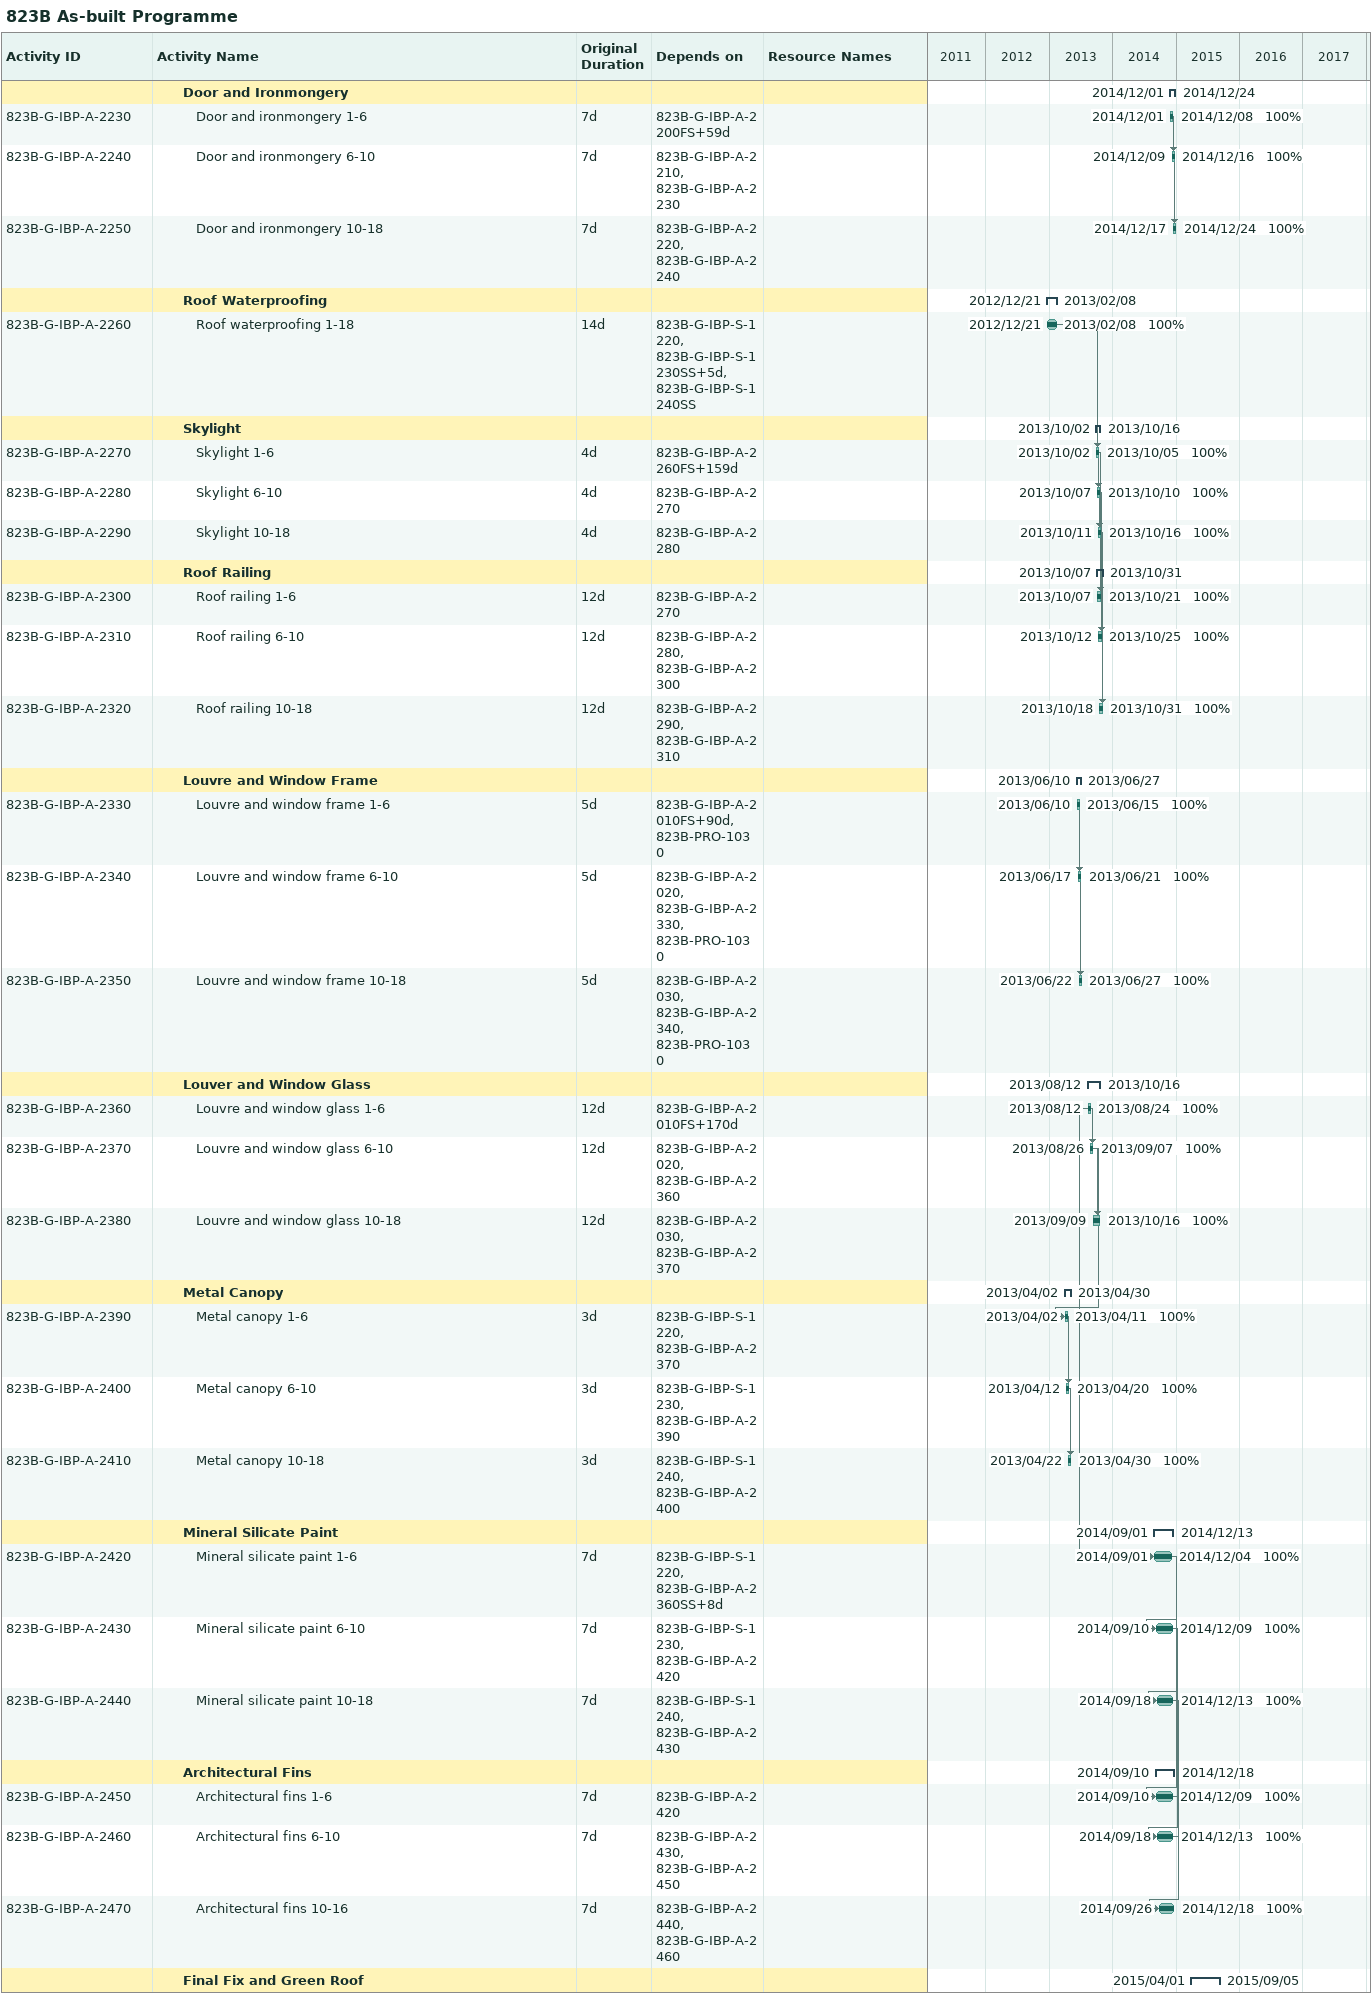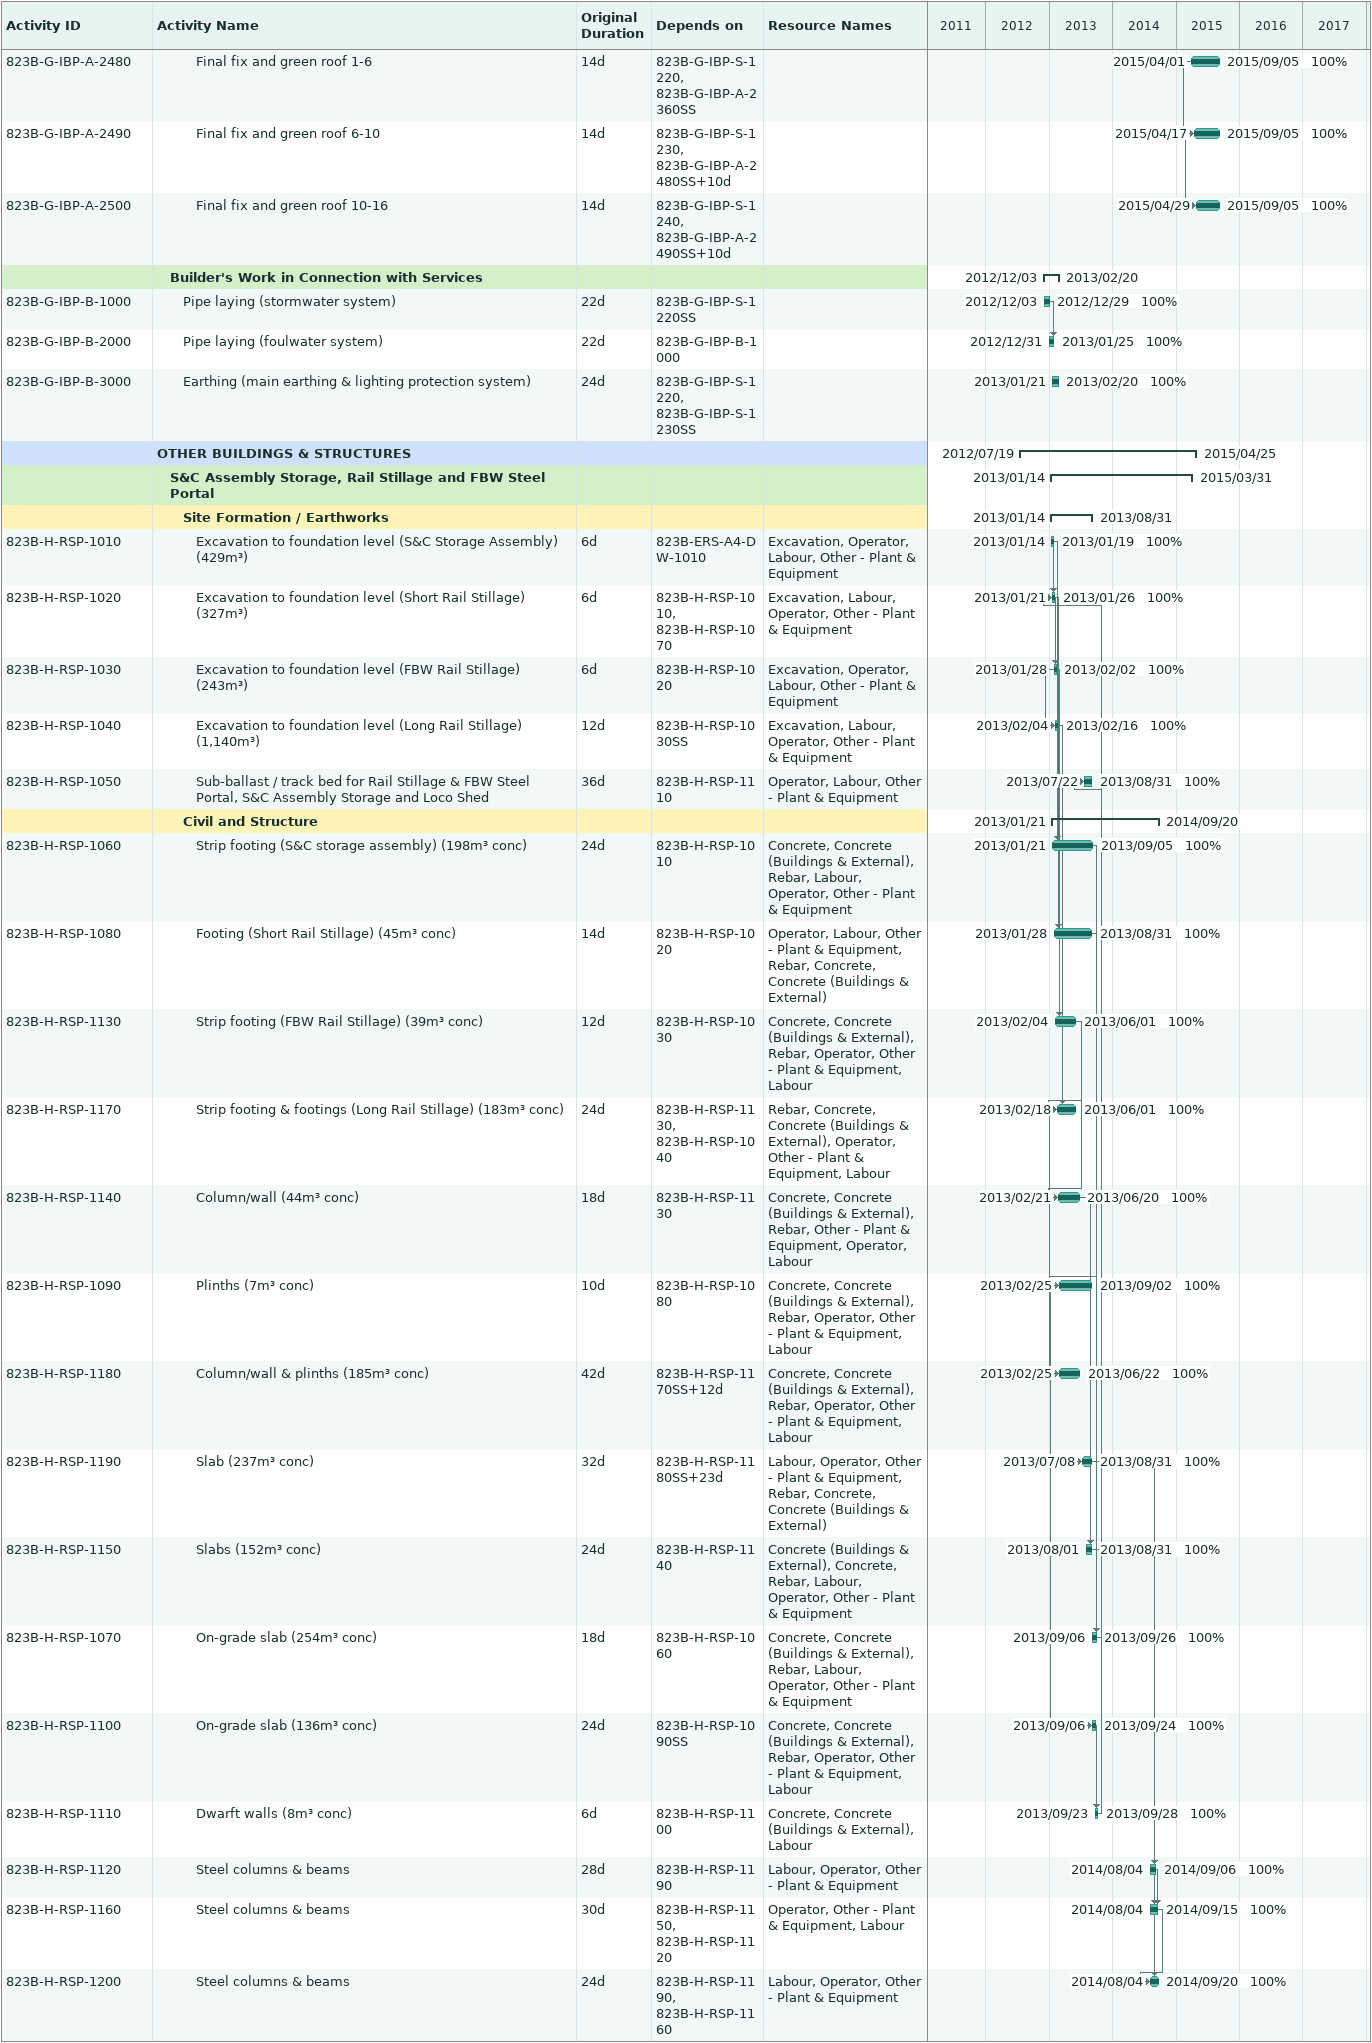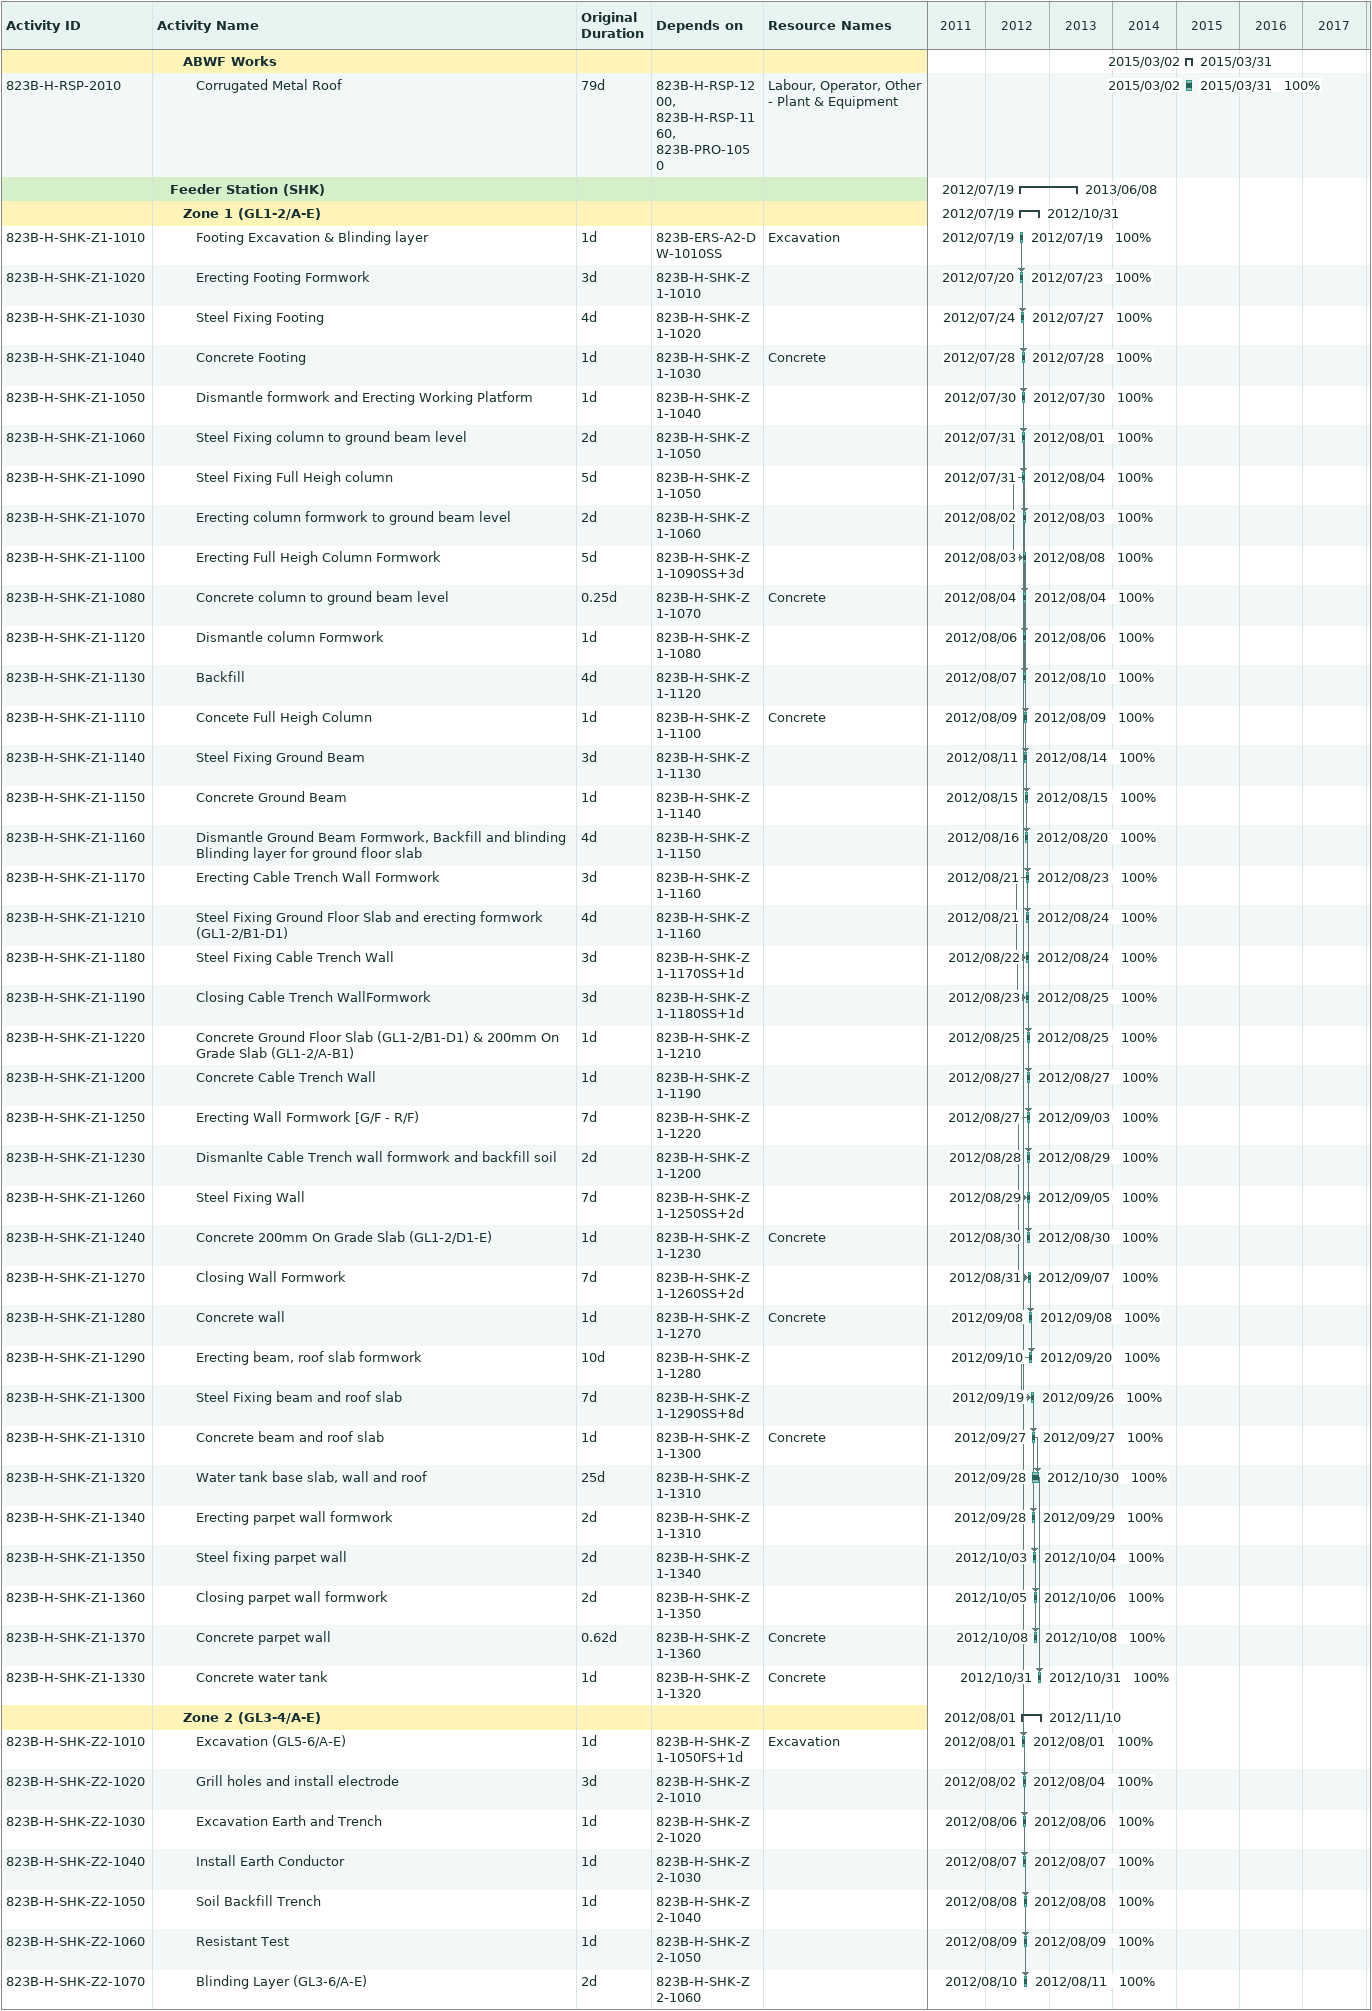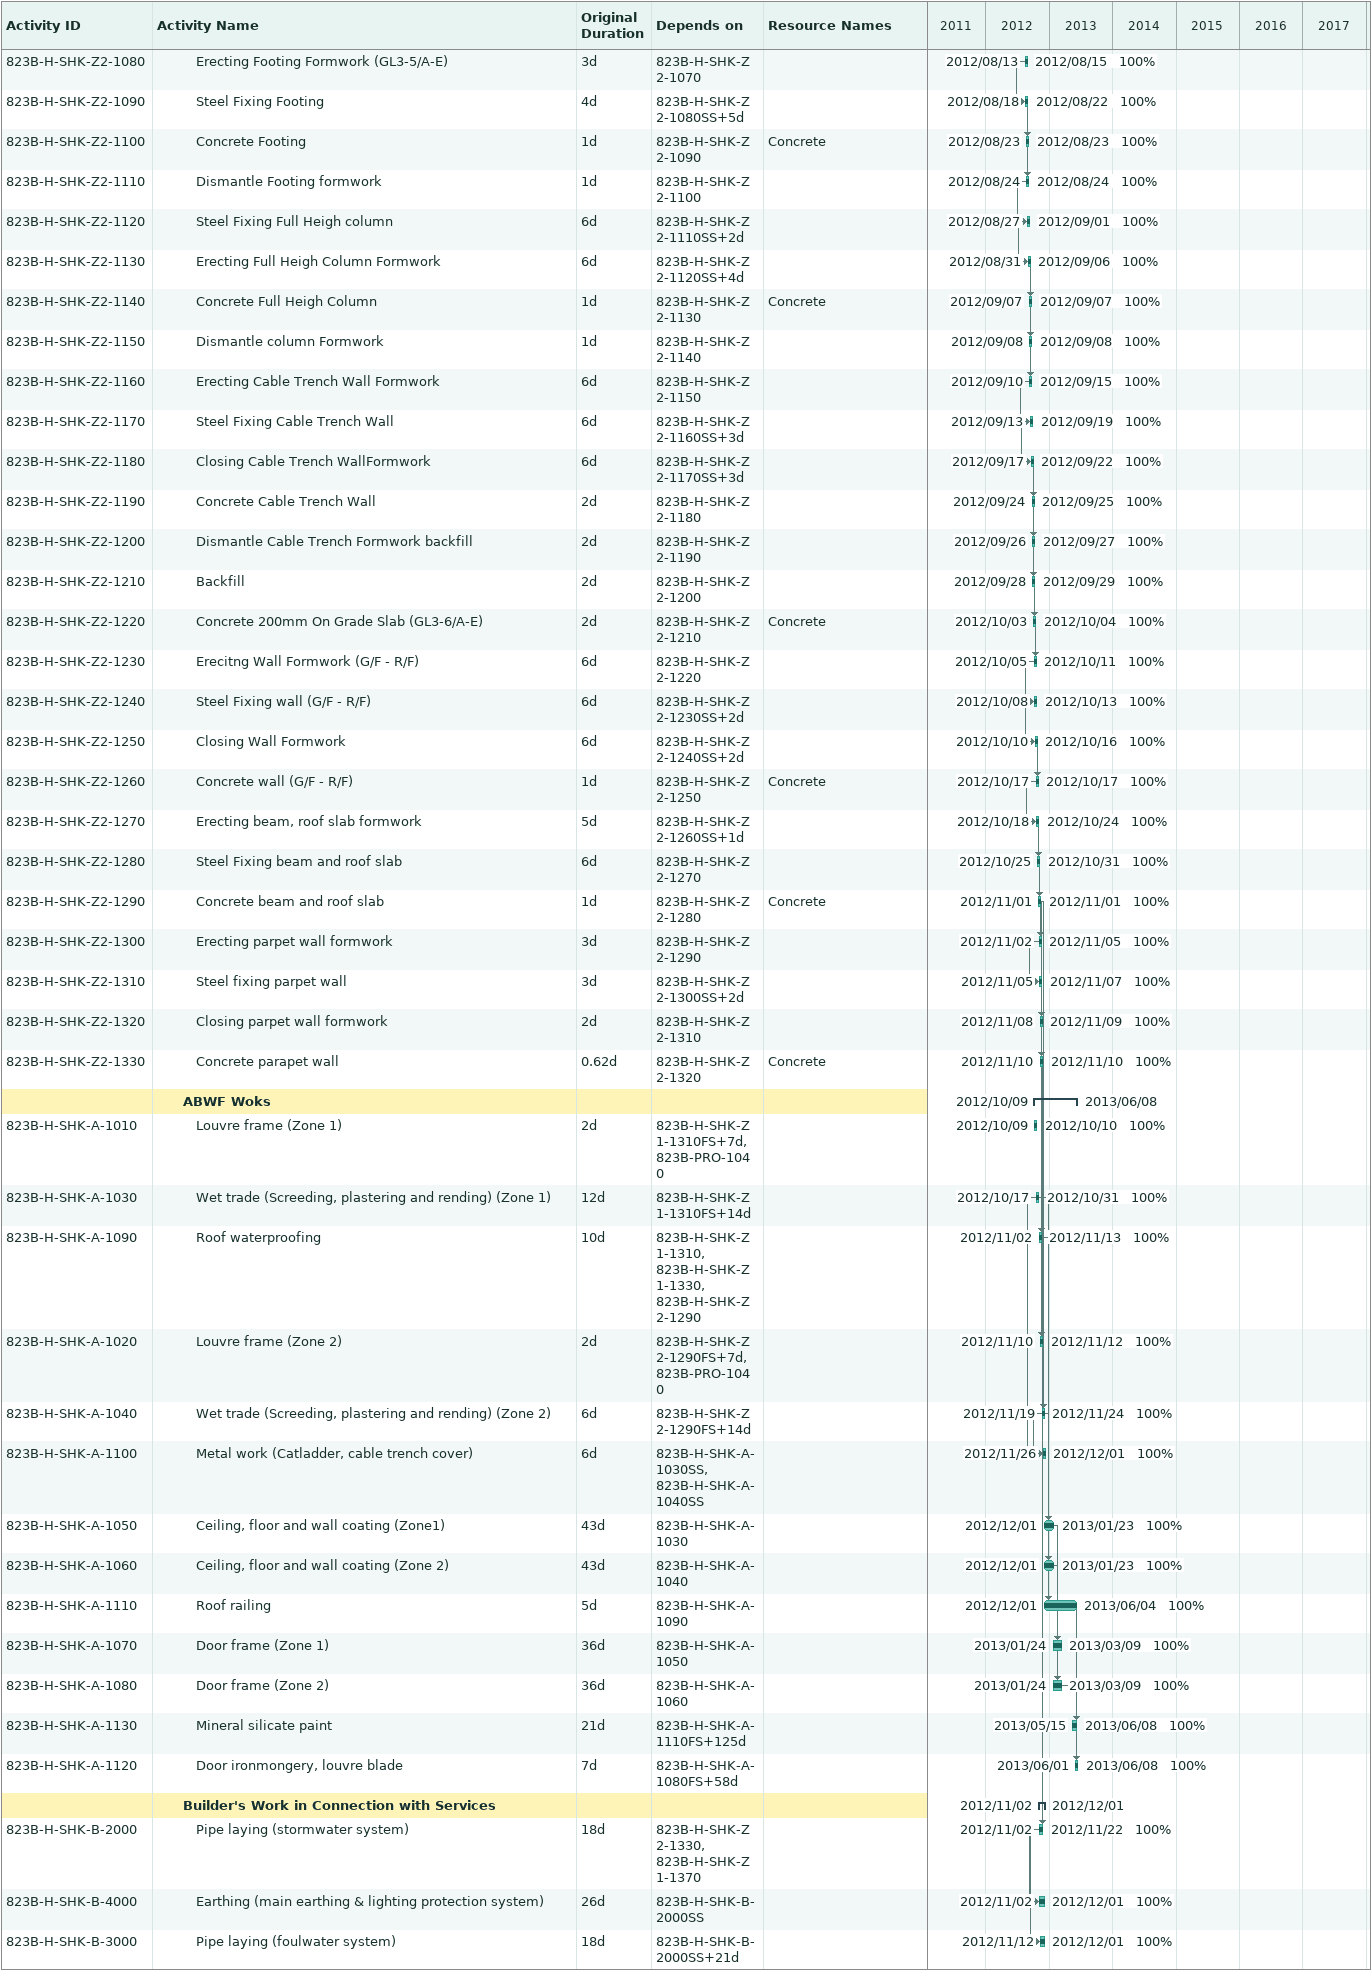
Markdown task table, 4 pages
823B As-built Programme

| ID | Level | Task | Original duration | Start | Finish | Predecessors | Resources | % complete |
|---|---|---|---|---|---|---|---|---|
|  | 3 | **Door and Ironmongery** |  | 2014-12-01 | 2014-12-24 |  |  |  |
| 823B-G-IBP-A-2230 | 4 | Door and ironmongery 1-6 | 7d | 2014-12-01 | 2014-12-08 | 823B-G-IBP-A-2200FS+59d |  | 100 |
| 823B-G-IBP-A-2240 | 4 | Door and ironmongery 6-10 | 7d | 2014-12-09 | 2014-12-16 | 823B-G-IBP-A-2210, 823B-G-IBP-A-2230 |  | 100 |
| 823B-G-IBP-A-2250 | 4 | Door and ironmongery 10-18 | 7d | 2014-12-17 | 2014-12-24 | 823B-G-IBP-A-2220, 823B-G-IBP-A-2240 |  | 100 |
|  | 3 | **Roof Waterproofing** |  | 2012-12-21 | 2013-02-08 |  |  |  |
| 823B-G-IBP-A-2260 | 4 | Roof waterproofing 1-18 | 14d | 2012-12-21 | 2013-02-08 | 823B-G-IBP-S-1220, 823B-G-IBP-S-1230SS+5d, 823B-G-IBP-S-1240SS |  | 100 |
|  | 3 | **Skylight** |  | 2013-10-02 | 2013-10-16 |  |  |  |
| 823B-G-IBP-A-2270 | 4 | Skylight 1-6 | 4d | 2013-10-02 | 2013-10-05 | 823B-G-IBP-A-2260FS+159d |  | 100 |
| 823B-G-IBP-A-2280 | 4 | Skylight 6-10 | 4d | 2013-10-07 | 2013-10-10 | 823B-G-IBP-A-2270 |  | 100 |
| 823B-G-IBP-A-2290 | 4 | Skylight 10-18 | 4d | 2013-10-11 | 2013-10-16 | 823B-G-IBP-A-2280 |  | 100 |
|  | 3 | **Roof Railing** |  | 2013-10-07 | 2013-10-31 |  |  |  |
| 823B-G-IBP-A-2300 | 4 | Roof railing 1-6 | 12d | 2013-10-07 | 2013-10-21 | 823B-G-IBP-A-2270 |  | 100 |
| 823B-G-IBP-A-2310 | 4 | Roof railing 6-10 | 12d | 2013-10-12 | 2013-10-25 | 823B-G-IBP-A-2280, 823B-G-IBP-A-2300 |  | 100 |
| 823B-G-IBP-A-2320 | 4 | Roof railing 10-18 | 12d | 2013-10-18 | 2013-10-31 | 823B-G-IBP-A-2290, 823B-G-IBP-A-2310 |  | 100 |
|  | 3 | **Louvre and Window Frame** |  | 2013-06-10 | 2013-06-27 |  |  |  |
| 823B-G-IBP-A-2330 | 4 | Louvre and window frame 1-6 | 5d | 2013-06-10 | 2013-06-15 | 823B-G-IBP-A-2010FS+90d, 823B-PRO-1030 |  | 100 |
| 823B-G-IBP-A-2340 | 4 | Louvre and window frame 6-10 | 5d | 2013-06-17 | 2013-06-21 | 823B-G-IBP-A-2020, 823B-G-IBP-A-2330, 823B-PRO-1030 |  | 100 |
| 823B-G-IBP-A-2350 | 4 | Louvre and window frame 10-18 | 5d | 2013-06-22 | 2013-06-27 | 823B-G-IBP-A-2030, 823B-G-IBP-A-2340, 823B-PRO-1030 |  | 100 |
|  | 3 | **Louver and Window Glass** |  | 2013-08-12 | 2013-10-16 |  |  |  |
| 823B-G-IBP-A-2360 | 4 | Louvre and window glass 1-6 | 12d | 2013-08-12 | 2013-08-24 | 823B-G-IBP-A-2010FS+170d |  | 100 |
| 823B-G-IBP-A-2370 | 4 | Louvre and window glass 6-10 | 12d | 2013-08-26 | 2013-09-07 | 823B-G-IBP-A-2020, 823B-G-IBP-A-2360 |  | 100 |
| 823B-G-IBP-A-2380 | 4 | Louvre and window glass 10-18 | 12d | 2013-09-09 | 2013-10-16 | 823B-G-IBP-A-2030, 823B-G-IBP-A-2370 |  | 100 |
|  | 3 | **Metal Canopy** |  | 2013-04-02 | 2013-04-30 |  |  |  |
| 823B-G-IBP-A-2390 | 4 | Metal canopy 1-6 | 3d | 2013-04-02 | 2013-04-11 | 823B-G-IBP-S-1220, 823B-G-IBP-A-2370 |  | 100 |
| 823B-G-IBP-A-2400 | 4 | Metal canopy 6-10 | 3d | 2013-04-12 | 2013-04-20 | 823B-G-IBP-S-1230, 823B-G-IBP-A-2390 |  | 100 |
| 823B-G-IBP-A-2410 | 4 | Metal canopy 10-18 | 3d | 2013-04-22 | 2013-04-30 | 823B-G-IBP-S-1240, 823B-G-IBP-A-2400 |  | 100 |
|  | 3 | **Mineral Silicate Paint** |  | 2014-09-01 | 2014-12-13 |  |  |  |
| 823B-G-IBP-A-2420 | 4 | Mineral silicate paint 1-6 | 7d | 2014-09-01 | 2014-12-04 | 823B-G-IBP-S-1220, 823B-G-IBP-A-2360SS+8d |  | 100 |
| 823B-G-IBP-A-2430 | 4 | Mineral silicate paint 6-10 | 7d | 2014-09-10 | 2014-12-09 | 823B-G-IBP-S-1230, 823B-G-IBP-A-2420 |  | 100 |
| 823B-G-IBP-A-2440 | 4 | Mineral silicate paint 10-18 | 7d | 2014-09-18 | 2014-12-13 | 823B-G-IBP-S-1240, 823B-G-IBP-A-2430 |  | 100 |
|  | 3 | **Architectural Fins** |  | 2014-09-10 | 2014-12-18 |  |  |  |
| 823B-G-IBP-A-2450 | 4 | Architectural fins 1-6 | 7d | 2014-09-10 | 2014-12-09 | 823B-G-IBP-A-2420 |  | 100 |
| 823B-G-IBP-A-2460 | 4 | Architectural fins 6-10 | 7d | 2014-09-18 | 2014-12-13 | 823B-G-IBP-A-2430, 823B-G-IBP-A-2450 |  | 100 |
| 823B-G-IBP-A-2470 | 4 | Architectural fins 10-16 | 7d | 2014-09-26 | 2014-12-18 | 823B-G-IBP-A-2440, 823B-G-IBP-A-2460 |  | 100 |
|  | 3 | **Final Fix and Green Roof** |  | 2015-04-01 | 2015-09-05 |  |  |  |
| 823B-G-IBP-A-2480 | 4 | Final fix and green roof 1-6 | 14d | 2015-04-01 | 2015-09-05 | 823B-G-IBP-S-1220, 823B-G-IBP-A-2360SS |  | 100 |
| 823B-G-IBP-A-2490 | 4 | Final fix and green roof 6-10 | 14d | 2015-04-17 | 2015-09-05 | 823B-G-IBP-S-1230, 823B-G-IBP-A-2480SS+10d |  | 100 |
| 823B-G-IBP-A-2500 | 4 | Final fix and green roof 10-16 | 14d | 2015-04-29 | 2015-09-05 | 823B-G-IBP-S-1240, 823B-G-IBP-A-2490SS+10d |  | 100 |
|  | 2 | **Builder's Work in Connection with Services** |  | 2012-12-03 | 2013-02-20 |  |  |  |
| 823B-G-IBP-B-1000 | 3 | Pipe laying (stormwater system) | 22d | 2012-12-03 | 2012-12-29 | 823B-G-IBP-S-1220SS |  | 100 |
| 823B-G-IBP-B-2000 | 3 | Pipe laying (foulwater system) | 22d | 2012-12-31 | 2013-01-25 | 823B-G-IBP-B-1000 |  | 100 |
| 823B-G-IBP-B-3000 | 3 | Earthing (main earthing & lighting protection system) | 24d | 2013-01-21 | 2013-02-20 | 823B-G-IBP-S-1220, 823B-G-IBP-S-1230SS |  | 100 |
|  | 1 | **OTHER BUILDINGS & STRUCTURES** |  | 2012-07-19 | 2015-04-25 |  |  |  |
|  | 2 | **S&C Assembly Storage, Rail Stillage and FBW Steel Portal** |  | 2013-01-14 | 2015-03-31 |  |  |  |
|  | 3 | **Site Formation / Earthworks** |  | 2013-01-14 | 2013-08-31 |  |  |  |
| 823B-H-RSP-1010 | 4 | Excavation to foundation level (S&C Storage Assembly) (429m³) | 6d | 2013-01-14 | 2013-01-19 | 823B-ERS-A4-DW-1010 | Excavation, Operator, Labour, Other - Plant & Equipment | 100 |
| 823B-H-RSP-1020 | 4 | Excavation to foundation level (Short Rail Stillage) (327m³) | 6d | 2013-01-21 | 2013-01-26 | 823B-H-RSP-1010, 823B-H-RSP-1070 | Excavation, Labour, Operator, Other - Plant & Equipment | 100 |
| 823B-H-RSP-1030 | 4 | Excavation to foundation level (FBW Rail Stillage) (243m³) | 6d | 2013-01-28 | 2013-02-02 | 823B-H-RSP-1020 | Excavation, Operator, Labour, Other - Plant & Equipment | 100 |
| 823B-H-RSP-1040 | 4 | Excavation to foundation level (Long Rail Stillage) (1,140m³) | 12d | 2013-02-04 | 2013-02-16 | 823B-H-RSP-1030SS | Excavation, Labour, Operator, Other - Plant & Equipment | 100 |
| 823B-H-RSP-1050 | 4 | Sub-ballast / track bed for Rail Stillage & FBW Steel Portal, S&C Assembly Storage and Loco Shed | 36d | 2013-07-22 | 2013-08-31 | 823B-H-RSP-1110 | Operator, Labour, Other - Plant & Equipment | 100 |
|  | 3 | **Civil and Structure** |  | 2013-01-21 | 2014-09-20 |  |  |  |
| 823B-H-RSP-1060 | 4 | Strip footing (S&C storage assembly) (198m³ conc) | 24d | 2013-01-21 | 2013-09-05 | 823B-H-RSP-1010 | Concrete, Concrete (Buildings & External), Rebar, Labour, Operator, Other - Plant & Equipment | 100 |
| 823B-H-RSP-1080 | 4 | Footing (Short Rail Stillage) (45m³ conc) | 14d | 2013-01-28 | 2013-08-31 | 823B-H-RSP-1020 | Operator, Labour, Other - Plant & Equipment, Rebar, Concrete, Concrete (Buildings & External) | 100 |
| 823B-H-RSP-1130 | 4 | Strip footing (FBW Rail Stillage) (39m³ conc) | 12d | 2013-02-04 | 2013-06-01 | 823B-H-RSP-1030 | Concrete, Concrete (Buildings & External), Rebar, Operator, Other - Plant & Equipment, Labour | 100 |
| 823B-H-RSP-1170 | 4 | Strip footing & footings (Long Rail Stillage) (183m³ conc) | 24d | 2013-02-18 | 2013-06-01 | 823B-H-RSP-1130, 823B-H-RSP-1040 | Rebar, Concrete, Concrete (Buildings & External), Operator, Other - Plant & Equipment, Labour | 100 |
| 823B-H-RSP-1140 | 4 | Column/wall (44m³ conc) | 18d | 2013-02-21 | 2013-06-20 | 823B-H-RSP-1130 | Concrete, Concrete (Buildings & External), Rebar, Other - Plant & Equipment, Operator, Labour | 100 |
| 823B-H-RSP-1090 | 4 | Plinths (7m³ conc) | 10d | 2013-02-25 | 2013-09-02 | 823B-H-RSP-1080 | Concrete, Concrete (Buildings & External), Rebar, Operator, Other - Plant & Equipment, Labour | 100 |
| 823B-H-RSP-1180 | 4 | Column/wall & plinths (185m³ conc) | 42d | 2013-02-25 | 2013-06-22 | 823B-H-RSP-1170SS+12d | Concrete, Concrete (Buildings & External), Rebar, Operator, Other - Plant & Equipment, Labour | 100 |
| 823B-H-RSP-1190 | 4 | Slab (237m³ conc) | 32d | 2013-07-08 | 2013-08-31 | 823B-H-RSP-1180SS+23d | Labour, Operator, Other - Plant & Equipment, Rebar, Concrete, Concrete (Buildings & External) | 100 |
| 823B-H-RSP-1150 | 4 | Slabs (152m³ conc) | 24d | 2013-08-01 | 2013-08-31 | 823B-H-RSP-1140 | Concrete (Buildings & External), Concrete, Rebar, Labour, Operator, Other - Plant & Equipment | 100 |
| 823B-H-RSP-1070 | 4 | On-grade slab (254m³ conc) | 18d | 2013-09-06 | 2013-09-26 | 823B-H-RSP-1060 | Concrete, Concrete (Buildings & External), Rebar, Labour, Operator, Other - Plant & Equipment | 100 |
| 823B-H-RSP-1100 | 4 | On-grade slab (136m³ conc) | 24d | 2013-09-06 | 2013-09-24 | 823B-H-RSP-1090SS | Concrete, Concrete (Buildings & External), Rebar, Operator, Other - Plant & Equipment, Labour | 100 |
| 823B-H-RSP-1110 | 4 | Dwarft walls (8m³ conc) | 6d | 2013-09-23 | 2013-09-28 | 823B-H-RSP-1100 | Concrete, Concrete (Buildings & External), Labour | 100 |
| 823B-H-RSP-1120 | 4 | Steel columns & beams | 28d | 2014-08-04 | 2014-09-06 | 823B-H-RSP-1190 | Labour, Operator, Other - Plant & Equipment | 100 |
| 823B-H-RSP-1160 | 4 | Steel columns & beams | 30d | 2014-08-04 | 2014-09-15 | 823B-H-RSP-1150, 823B-H-RSP-1120 | Operator, Other - Plant & Equipment, Labour | 100 |
| 823B-H-RSP-1200 | 4 | Steel columns & beams | 24d | 2014-08-04 | 2014-09-20 | 823B-H-RSP-1190, 823B-H-RSP-1160 | Labour, Operator, Other - Plant & Equipment | 100 |
|  | 3 | **ABWF Works** |  | 2015-03-02 | 2015-03-31 |  |  |  |
| 823B-H-RSP-2010 | 4 | Corrugated Metal Roof | 79d | 2015-03-02 | 2015-03-31 | 823B-H-RSP-1200, 823B-H-RSP-1160, 823B-PRO-1050 | Labour, Operator, Other - Plant & Equipment | 100 |
|  | 2 | **Feeder Station (SHK)** |  | 2012-07-19 | 2013-06-08 |  |  |  |
|  | 3 | **Zone 1 (GL1-2/A-E)** |  | 2012-07-19 | 2012-10-31 |  |  |  |
| 823B-H-SHK-Z1-1010 | 4 | Footing Excavation & Blinding layer | 1d | 2012-07-19 | 2012-07-19 | 823B-ERS-A2-DW-1010SS | Excavation | 100 |
| 823B-H-SHK-Z1-1020 | 4 | Erecting Footing Formwork | 3d | 2012-07-20 | 2012-07-23 | 823B-H-SHK-Z1-1010 |  | 100 |
| 823B-H-SHK-Z1-1030 | 4 | Steel Fixing Footing | 4d | 2012-07-24 | 2012-07-27 | 823B-H-SHK-Z1-1020 |  | 100 |
| 823B-H-SHK-Z1-1040 | 4 | Concrete Footing | 1d | 2012-07-28 | 2012-07-28 | 823B-H-SHK-Z1-1030 | Concrete | 100 |
| 823B-H-SHK-Z1-1050 | 4 | Dismantle formwork and Erecting Working Platform | 1d | 2012-07-30 | 2012-07-30 | 823B-H-SHK-Z1-1040 |  | 100 |
| 823B-H-SHK-Z1-1060 | 4 | Steel Fixing column to ground beam level | 2d | 2012-07-31 | 2012-08-01 | 823B-H-SHK-Z1-1050 |  | 100 |
| 823B-H-SHK-Z1-1090 | 4 | Steel Fixing Full Heigh column | 5d | 2012-07-31 | 2012-08-04 | 823B-H-SHK-Z1-1050 |  | 100 |
| 823B-H-SHK-Z1-1070 | 4 | Erecting column formwork to ground beam level | 2d | 2012-08-02 | 2012-08-03 | 823B-H-SHK-Z1-1060 |  | 100 |
| 823B-H-SHK-Z1-1100 | 4 | Erecting Full Heigh Column Formwork | 5d | 2012-08-03 | 2012-08-08 | 823B-H-SHK-Z1-1090SS+3d |  | 100 |
| 823B-H-SHK-Z1-1080 | 4 | Concrete column to ground beam level | 0.25d | 2012-08-04 | 2012-08-04 | 823B-H-SHK-Z1-1070 | Concrete | 100 |
| 823B-H-SHK-Z1-1120 | 4 | Dismantle column Formwork | 1d | 2012-08-06 | 2012-08-06 | 823B-H-SHK-Z1-1080 |  | 100 |
| 823B-H-SHK-Z1-1130 | 4 | Backfill | 4d | 2012-08-07 | 2012-08-10 | 823B-H-SHK-Z1-1120 |  | 100 |
| 823B-H-SHK-Z1-1110 | 4 | Concete Full Heigh Column | 1d | 2012-08-09 | 2012-08-09 | 823B-H-SHK-Z1-1100 | Concrete | 100 |
| 823B-H-SHK-Z1-1140 | 4 | Steel Fixing Ground Beam | 3d | 2012-08-11 | 2012-08-14 | 823B-H-SHK-Z1-1130 |  | 100 |
| 823B-H-SHK-Z1-1150 | 4 | Concrete Ground Beam | 1d | 2012-08-15 | 2012-08-15 | 823B-H-SHK-Z1-1140 |  | 100 |
| 823B-H-SHK-Z1-1160 | 4 | Dismantle Ground Beam Formwork, Backfill and blinding Blinding layer for ground floor slab | 4d | 2012-08-16 | 2012-08-20 | 823B-H-SHK-Z1-1150 |  | 100 |
| 823B-H-SHK-Z1-1170 | 4 | Erecting Cable Trench Wall Formwork | 3d | 2012-08-21 | 2012-08-23 | 823B-H-SHK-Z1-1160 |  | 100 |
| 823B-H-SHK-Z1-1210 | 4 | Steel Fixing Ground Floor Slab and erecting formwork (GL1-2/B1-D1) | 4d | 2012-08-21 | 2012-08-24 | 823B-H-SHK-Z1-1160 |  | 100 |
| 823B-H-SHK-Z1-1180 | 4 | Steel Fixing Cable Trench Wall | 3d | 2012-08-22 | 2012-08-24 | 823B-H-SHK-Z1-1170SS+1d |  | 100 |
| 823B-H-SHK-Z1-1190 | 4 | Closing Cable Trench WallFormwork | 3d | 2012-08-23 | 2012-08-25 | 823B-H-SHK-Z1-1180SS+1d |  | 100 |
| 823B-H-SHK-Z1-1220 | 4 | Concrete Ground Floor Slab (GL1-2/B1-D1) & 200mm On Grade Slab (GL1-2/A-B1) | 1d | 2012-08-25 | 2012-08-25 | 823B-H-SHK-Z1-1210 |  | 100 |
| 823B-H-SHK-Z1-1200 | 4 | Concrete Cable Trench Wall | 1d | 2012-08-27 | 2012-08-27 | 823B-H-SHK-Z1-1190 |  | 100 |
| 823B-H-SHK-Z1-1250 | 4 | Erecting Wall Formwork [G/F - R/F) | 7d | 2012-08-27 | 2012-09-03 | 823B-H-SHK-Z1-1220 |  | 100 |
| 823B-H-SHK-Z1-1230 | 4 | Dismanlte Cable Trench wall formwork and backfill soil | 2d | 2012-08-28 | 2012-08-29 | 823B-H-SHK-Z1-1200 |  | 100 |
| 823B-H-SHK-Z1-1260 | 4 | Steel Fixing Wall | 7d | 2012-08-29 | 2012-09-05 | 823B-H-SHK-Z1-1250SS+2d |  | 100 |
| 823B-H-SHK-Z1-1240 | 4 | Concrete 200mm On Grade Slab (GL1-2/D1-E) | 1d | 2012-08-30 | 2012-08-30 | 823B-H-SHK-Z1-1230 | Concrete | 100 |
| 823B-H-SHK-Z1-1270 | 4 | Closing Wall Formwork | 7d | 2012-08-31 | 2012-09-07 | 823B-H-SHK-Z1-1260SS+2d |  | 100 |
| 823B-H-SHK-Z1-1280 | 4 | Concrete wall | 1d | 2012-09-08 | 2012-09-08 | 823B-H-SHK-Z1-1270 | Concrete | 100 |
| 823B-H-SHK-Z1-1290 | 4 | Erecting beam, roof slab formwork | 10d | 2012-09-10 | 2012-09-20 | 823B-H-SHK-Z1-1280 |  | 100 |
| 823B-H-SHK-Z1-1300 | 4 | Steel Fixing beam and roof slab | 7d | 2012-09-19 | 2012-09-26 | 823B-H-SHK-Z1-1290SS+8d |  | 100 |
| 823B-H-SHK-Z1-1310 | 4 | Concrete beam and roof slab | 1d | 2012-09-27 | 2012-09-27 | 823B-H-SHK-Z1-1300 | Concrete | 100 |
| 823B-H-SHK-Z1-1320 | 4 | Water tank base slab, wall and roof | 25d | 2012-09-28 | 2012-10-30 | 823B-H-SHK-Z1-1310 |  | 100 |
| 823B-H-SHK-Z1-1340 | 4 | Erecting parpet wall formwork | 2d | 2012-09-28 | 2012-09-29 | 823B-H-SHK-Z1-1310 |  | 100 |
| 823B-H-SHK-Z1-1350 | 4 | Steel fixing parpet wall | 2d | 2012-10-03 | 2012-10-04 | 823B-H-SHK-Z1-1340 |  | 100 |
| 823B-H-SHK-Z1-1360 | 4 | Closing parpet wall formwork | 2d | 2012-10-05 | 2012-10-06 | 823B-H-SHK-Z1-1350 |  | 100 |
| 823B-H-SHK-Z1-1370 | 4 | Concrete parpet wall | 0.62d | 2012-10-08 | 2012-10-08 | 823B-H-SHK-Z1-1360 | Concrete | 100 |
| 823B-H-SHK-Z1-1330 | 4 | Concrete water tank | 1d | 2012-10-31 | 2012-10-31 | 823B-H-SHK-Z1-1320 | Concrete | 100 |
|  | 3 | **Zone 2 (GL3-4/A-E)** |  | 2012-08-01 | 2012-11-10 |  |  |  |
| 823B-H-SHK-Z2-1010 | 4 | Excavation (GL5-6/A-E) | 1d | 2012-08-01 | 2012-08-01 | 823B-H-SHK-Z1-1050FS+1d | Excavation | 100 |
| 823B-H-SHK-Z2-1020 | 4 | Grill holes and install electrode | 3d | 2012-08-02 | 2012-08-04 | 823B-H-SHK-Z2-1010 |  | 100 |
| 823B-H-SHK-Z2-1030 | 4 | Excavation Earth and Trench | 1d | 2012-08-06 | 2012-08-06 | 823B-H-SHK-Z2-1020 |  | 100 |
| 823B-H-SHK-Z2-1040 | 4 | Install Earth Conductor | 1d | 2012-08-07 | 2012-08-07 | 823B-H-SHK-Z2-1030 |  | 100 |
| 823B-H-SHK-Z2-1050 | 4 | Soil Backfill Trench | 1d | 2012-08-08 | 2012-08-08 | 823B-H-SHK-Z2-1040 |  | 100 |
| 823B-H-SHK-Z2-1060 | 4 | Resistant Test | 1d | 2012-08-09 | 2012-08-09 | 823B-H-SHK-Z2-1050 |  | 100 |
| 823B-H-SHK-Z2-1070 | 4 | Blinding Layer (GL3-6/A-E) | 2d | 2012-08-10 | 2012-08-11 | 823B-H-SHK-Z2-1060 |  | 100 |
| 823B-H-SHK-Z2-1080 | 4 | Erecting Footing Formwork (GL3-5/A-E) | 3d | 2012-08-13 | 2012-08-15 | 823B-H-SHK-Z2-1070 |  | 100 |
| 823B-H-SHK-Z2-1090 | 4 | Steel Fixing Footing | 4d | 2012-08-18 | 2012-08-22 | 823B-H-SHK-Z2-1080SS+5d |  | 100 |
| 823B-H-SHK-Z2-1100 | 4 | Concrete Footing | 1d | 2012-08-23 | 2012-08-23 | 823B-H-SHK-Z2-1090 | Concrete | 100 |
| 823B-H-SHK-Z2-1110 | 4 | Dismantle Footing formwork | 1d | 2012-08-24 | 2012-08-24 | 823B-H-SHK-Z2-1100 |  | 100 |
| 823B-H-SHK-Z2-1120 | 4 | Steel Fixing Full Heigh column | 6d | 2012-08-27 | 2012-09-01 | 823B-H-SHK-Z2-1110SS+2d |  | 100 |
| 823B-H-SHK-Z2-1130 | 4 | Erecting Full Heigh Column Formwork | 6d | 2012-08-31 | 2012-09-06 | 823B-H-SHK-Z2-1120SS+4d |  | 100 |
| 823B-H-SHK-Z2-1140 | 4 | Concrete Full Heigh Column | 1d | 2012-09-07 | 2012-09-07 | 823B-H-SHK-Z2-1130 | Concrete | 100 |
| 823B-H-SHK-Z2-1150 | 4 | Dismantle column Formwork | 1d | 2012-09-08 | 2012-09-08 | 823B-H-SHK-Z2-1140 |  | 100 |
| 823B-H-SHK-Z2-1160 | 4 | Erecting Cable Trench Wall Formwork | 6d | 2012-09-10 | 2012-09-15 | 823B-H-SHK-Z2-1150 |  | 100 |
| 823B-H-SHK-Z2-1170 | 4 | Steel Fixing Cable Trench Wall | 6d | 2012-09-13 | 2012-09-19 | 823B-H-SHK-Z2-1160SS+3d |  | 100 |
| 823B-H-SHK-Z2-1180 | 4 | Closing Cable Trench WallFormwork | 6d | 2012-09-17 | 2012-09-22 | 823B-H-SHK-Z2-1170SS+3d |  | 100 |
| 823B-H-SHK-Z2-1190 | 4 | Concrete Cable Trench Wall | 2d | 2012-09-24 | 2012-09-25 | 823B-H-SHK-Z2-1180 |  | 100 |
| 823B-H-SHK-Z2-1200 | 4 | Dismantle Cable Trench Formwork backfill | 2d | 2012-09-26 | 2012-09-27 | 823B-H-SHK-Z2-1190 |  | 100 |
| 823B-H-SHK-Z2-1210 | 4 | Backfill | 2d | 2012-09-28 | 2012-09-29 | 823B-H-SHK-Z2-1200 |  | 100 |
| 823B-H-SHK-Z2-1220 | 4 | Concrete 200mm On Grade Slab (GL3-6/A-E) | 2d | 2012-10-03 | 2012-10-04 | 823B-H-SHK-Z2-1210 | Concrete | 100 |
| 823B-H-SHK-Z2-1230 | 4 | Erecitng Wall Formwork (G/F - R/F) | 6d | 2012-10-05 | 2012-10-11 | 823B-H-SHK-Z2-1220 |  | 100 |
| 823B-H-SHK-Z2-1240 | 4 | Steel Fixing wall (G/F - R/F) | 6d | 2012-10-08 | 2012-10-13 | 823B-H-SHK-Z2-1230SS+2d |  | 100 |
| 823B-H-SHK-Z2-1250 | 4 | Closing Wall Formwork | 6d | 2012-10-10 | 2012-10-16 | 823B-H-SHK-Z2-1240SS+2d |  | 100 |
| 823B-H-SHK-Z2-1260 | 4 | Concrete wall (G/F - R/F) | 1d | 2012-10-17 | 2012-10-17 | 823B-H-SHK-Z2-1250 | Concrete | 100 |
| 823B-H-SHK-Z2-1270 | 4 | Erecting beam, roof slab formwork | 5d | 2012-10-18 | 2012-10-24 | 823B-H-SHK-Z2-1260SS+1d |  | 100 |
| 823B-H-SHK-Z2-1280 | 4 | Steel Fixing beam and roof slab | 6d | 2012-10-25 | 2012-10-31 | 823B-H-SHK-Z2-1270 |  | 100 |
| 823B-H-SHK-Z2-1290 | 4 | Concrete beam and roof slab | 1d | 2012-11-01 | 2012-11-01 | 823B-H-SHK-Z2-1280 | Concrete | 100 |
| 823B-H-SHK-Z2-1300 | 4 | Erecting parpet wall formwork | 3d | 2012-11-02 | 2012-11-05 | 823B-H-SHK-Z2-1290 |  | 100 |
| 823B-H-SHK-Z2-1310 | 4 | Steel fixing parpet wall | 3d | 2012-11-05 | 2012-11-07 | 823B-H-SHK-Z2-1300SS+2d |  | 100 |
| 823B-H-SHK-Z2-1320 | 4 | Closing parpet wall formwork | 2d | 2012-11-08 | 2012-11-09 | 823B-H-SHK-Z2-1310 |  | 100 |
| 823B-H-SHK-Z2-1330 | 4 | Concrete parapet wall | 0.62d | 2012-11-10 | 2012-11-10 | 823B-H-SHK-Z2-1320 | Concrete | 100 |
|  | 3 | **ABWF Woks** |  | 2012-10-09 | 2013-06-08 |  |  |  |
| 823B-H-SHK-A-1010 | 4 | Louvre frame (Zone 1) | 2d | 2012-10-09 | 2012-10-10 | 823B-H-SHK-Z1-1310FS+7d, 823B-PRO-1040 |  | 100 |
| 823B-H-SHK-A-1030 | 4 | Wet trade (Screeding, plastering and rending) (Zone 1) | 12d | 2012-10-17 | 2012-10-31 | 823B-H-SHK-Z1-1310FS+14d |  | 100 |
| 823B-H-SHK-A-1090 | 4 | Roof waterproofing | 10d | 2012-11-02 | 2012-11-13 | 823B-H-SHK-Z1-1310, 823B-H-SHK-Z1-1330, 823B-H-SHK-Z2-1290 |  | 100 |
| 823B-H-SHK-A-1020 | 4 | Louvre frame (Zone 2) | 2d | 2012-11-10 | 2012-11-12 | 823B-H-SHK-Z2-1290FS+7d, 823B-PRO-1040 |  | 100 |
| 823B-H-SHK-A-1040 | 4 | Wet trade (Screeding, plastering and rending) (Zone 2) | 6d | 2012-11-19 | 2012-11-24 | 823B-H-SHK-Z2-1290FS+14d |  | 100 |
| 823B-H-SHK-A-1100 | 4 | Metal work (Catladder, cable trench cover) | 6d | 2012-11-26 | 2012-12-01 | 823B-H-SHK-A-1030SS, 823B-H-SHK-A-1040SS |  | 100 |
| 823B-H-SHK-A-1050 | 4 | Ceiling, floor and wall coating (Zone1) | 43d | 2012-12-01 | 2013-01-23 | 823B-H-SHK-A-1030 |  | 100 |
| 823B-H-SHK-A-1060 | 4 | Ceiling, floor and wall coating (Zone 2) | 43d | 2012-12-01 | 2013-01-23 | 823B-H-SHK-A-1040 |  | 100 |
| 823B-H-SHK-A-1110 | 4 | Roof railing | 5d | 2012-12-01 | 2013-06-04 | 823B-H-SHK-A-1090 |  | 100 |
| 823B-H-SHK-A-1070 | 4 | Door frame (Zone 1) | 36d | 2013-01-24 | 2013-03-09 | 823B-H-SHK-A-1050 |  | 100 |
| 823B-H-SHK-A-1080 | 4 | Door frame (Zone 2) | 36d | 2013-01-24 | 2013-03-09 | 823B-H-SHK-A-1060 |  | 100 |
| 823B-H-SHK-A-1130 | 4 | Mineral silicate paint | 21d | 2013-05-15 | 2013-06-08 | 823B-H-SHK-A-1110FS+125d |  | 100 |
| 823B-H-SHK-A-1120 | 4 | Door ironmongery, louvre blade | 7d | 2013-06-01 | 2013-06-08 | 823B-H-SHK-A-1080FS+58d |  | 100 |
|  | 3 | **Builder's Work in Connection with Services** |  | 2012-11-02 | 2012-12-01 |  |  |  |
| 823B-H-SHK-B-2000 | 4 | Pipe laying (stormwater system) | 18d | 2012-11-02 | 2012-11-22 | 823B-H-SHK-Z2-1330, 823B-H-SHK-Z1-1370 |  | 100 |
| 823B-H-SHK-B-4000 | 4 | Earthing (main earthing & lighting protection system) | 26d | 2012-11-02 | 2012-12-01 | 823B-H-SHK-B-2000SS |  | 100 |
| 823B-H-SHK-B-3000 | 4 | Pipe laying (foulwater system) | 18d | 2012-11-12 | 2012-12-01 | 823B-H-SHK-B-2000SS+21d |  | 100 |
